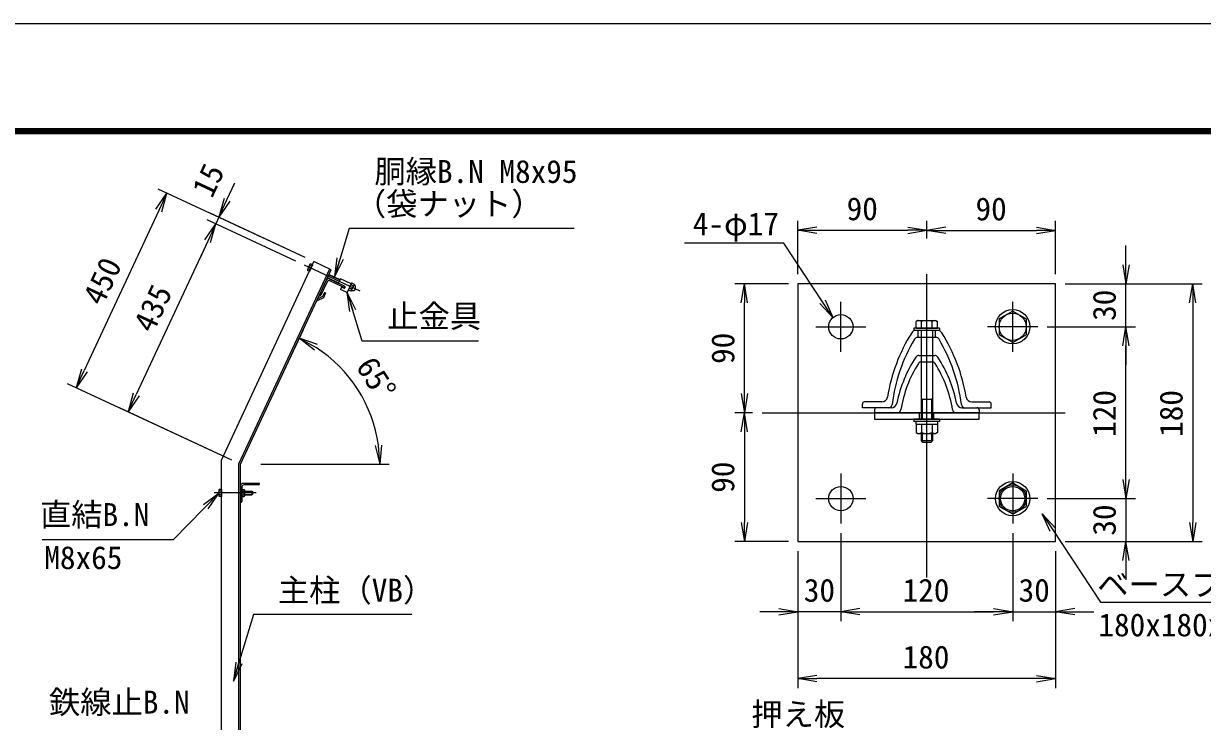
# Model space of a CAD drawing. Units: millimetres, scale not verified, with parts at other scales. Extents: x -4200 to 4200, y -2970 to 2970.
# Drawn here: x -174 to 2296, y 1508 to 2970 of the extents above; entities that cross this region are included whole.
import ezdxf
from ezdxf.enums import TextEntityAlignment as Align

# ---------------------------------------------------------------- set-up
doc = ezdxf.new("R2010")
doc.units = ezdxf.units.MM
doc.header["$LTSCALE"] = 20
doc.linetypes.add('DASHED', pattern=[7.5, 6, -1.5])
doc.linetypes.add('USER1', pattern=[50.8, 31.75, -6.35, 6.35, -6.35])
for name, color, linetype, lineweight in [('0-0_D-TTL', 7, 'Continuous', 9), ('0-1_D-STR1', 1, 'Continuous', 18), ('0-3_D-BMK', 2, 'USER1', 13), ('0-4_D-STR-DIM', 7, 'Continuous', 9), ('0-5_D-STR3', 3, 'Continuous', 13), ('0-6_D-STR-TXT', 7, 'Continuous', 9), ('0-7_0', 7, 'Continuous', 9)]:
    doc.layers.add(name, color=color, linetype=linetype, lineweight=lineweight)
doc.styles.add('ＭＳ ゴシック', font='')
doc.styles.get('ＭＳ ゴシック').set_extended_font_data('MS Gothic')

# ---------------------------------------------------------------- blocks, each defined once
blk = doc.blocks.new('_Open')
at = {"layer": '0-7_0'}
blk.add_line((-20, 3.33), (0, 0), dxfattribs=at)
blk.add_lwpolyline([(-20, -3.33), (0, 0), (-20, 0)], dxfattribs=at)
blk = doc.blocks.new('MLeader1')
at = {"layer": '0-6_D-STR-TXT'}
blk.add_line((1505.16, 2390.96), (1521.6, 2353.89), dxfattribs=at)
for points in [[(1499.6, 2387.29), (1418.72, 2510.08), (1218.16, 2510.08), (1210.96, 2510.08)], [(1494.03, 2383.62), (1521.6, 2353.89), (1499.6, 2387.29)]]:
    blk.add_lwpolyline(points, dxfattribs=at)
blk = doc.blocks.new('MLeader2')
at = {"layer": '0-6_D-STR-TXT'}
blk.add_line((1976.69, 1905.5), (1960.24, 1942.57), dxfattribs=at)
for points in [[(1987.82, 1912.84), (1960.24, 1942.57), (1982.25, 1909.17)], [(1982.25, 1909.17), (2082.17, 1757.59), (2547.99, 1757.59), (2555.19, 1757.59)]]:
    blk.add_lwpolyline(points, dxfattribs=at)

msp = doc.modelspace()

# ---------------------------------------------------------------- linework, layer by layer
at = {"layer": '0-0_D-TTL', "color": 2, "lineweight": 18}
msp.add_lwpolyline([(-4200, 2970), (4200, 2970), (4200, -2970), (-4200, -2970)], close=True, dxfattribs=at)
at = {"layer": '0-0_D-TTL'}
for points in [[(-3930, 2750), (3930, 2750), (3930, -2750), (-3930, -2750)], [(-3927.5, 2747.5), (3927.5, 2747.5), (3927.5, -2747.5), (-3927.5, -2747.5)], [(-3925, 2745), (3925, 2745), (3925, -2745), (-3925, -2745)], [(-3922.5, 2742.5), (3922.5, 2742.5), (3922.5, -2742.5), (-3922.5, -2742.5)], [(-3920, 2740), (3920, 2740), (3920, -2740), (-3920, -2740)]]:
    msp.add_lwpolyline(points, close=True, dxfattribs=at)
at = {"layer": '0-1_D-STR1'}
for p, q in [((240.32, 2055.32), (434.25, 2471.2)), ((470.5, 2454.29), (434.25, 2471.2)), ((276.82, 2047.23), (467.33, 2455.77)), ((280.32, 2046.45), (470.5, 2454.29)), ((460.15, 2432.09), (445.35, 2400.37)), ((461.81, 2428.55), (448.92, 2400.91)), ((498.51, 2419.71), (466.79, 2434.51)), ((495.43, 2417.84), (467.79, 2430.73)), ((451.91, 2397.86), (441.74, 2392.62)), ((445.54, 2400.78), (443.61, 2396.63)), ((446.26, 2399.94), (445.35, 2400.37)), ((456.08, 2406.81), (451.91, 2397.86)), ((458.8, 2405.55), (454.15, 2395.58)), ((456.08, 2406.81), (458.8, 2405.55)), ((498.09, 2418.81), (498.51, 2419.71)), ((454.15, 2395.58), (439.81, 2388.47)), ((441.74, 2392.62), (439.81, 2388.47)), ((1701.63, 2274.65), (1735.05, 2274.65)), ((1706.13, 2261.15), (1729.53, 2261.15)), ((1608.84, 2160.65), (1608.84, 2154.65)), ((1608.84, 2160.65), (1608.84, 2154.65)), ((1656.93, 2154.65), (1608.84, 2154.65)), ((1644.11, 2165.15), (1613.34, 2165.15)), ((1779.75, 2154.65), (1827.84, 2154.65)), ((1792.57, 2165.15), (1823.34, 2165.15)), ((1827.84, 2160.65), (1827.84, 2154.65)), ((240.32, 366.45), (240.32, 2055.32)), ((276.82, 201.45), (276.82, 2047.23)), ((280.32, 201.45), (280.32, 2046.45)), ((280.32, 2001.45), (280.32, 1966.45)), ((320.32, 2006.45), (285.32, 2006.45)), ((318.32, 2003.45), (287.82, 2003.45)), ((320.32, 2005.45), (320.32, 2006.45)), ((283.32, 1998.95), (283.32, 1968.45)), ((281.32, 1966.45), (280.32, 1966.45))]:
    msp.add_line(p, q, dxfattribs=at)
for centre, radius, start, end in [((464.68, 2429.97), 5, 65, 155), ((465.89, 2426.65), 4.5, 65, 155), ((447.1, 2401.76), 2, 245, 335), ((496.28, 2419.65), 2, 245, 335), ((1701.63, 2267.15), 7.5, 90, 146.67148), ((1735.05, 2267.15), 7.5, 33.32852, 90), ((1922.21, 2122.1), 271.5, 146.67148, 168.8028), ((1913.34, 2122.25), 252, 147.4916, 171.15527), ((1707.15, 2253.65), 7.5, 90, 147.4916), ((1729.53, 2253.65), 7.5, 32.5084, 90), ((1523.34, 2122.25), 252, 8.84473, 32.5084), ((1514.47, 2122.1), 271.5, 11.1972, 33.32852), ((1644.11, 2177.15), 12, 270, 348.8028), ((1792.57, 2177.15), 12, 191.1972, 270), ((1613.34, 2160.65), 4.5, 90, 180), ((1656.93, 2162.15), 7.5, 270, 351.15527), ((1779.75, 2162.15), 7.5, 188.84473, 270), ((1823.34, 2160.65), 4.5, 0, 90), ((285.32, 2001.45), 5, 90, 180), ((287.82, 1998.95), 4.5, 90, 180), ((318.32, 2005.45), 2, 270, 0), ((281.32, 1968.45), 2, 270, 0)]:
    msp.add_arc(centre, radius, start, end, dxfattribs=at)
at = {"layer": '0-3_D-BMK'}
for p, q in [((1718.34, 1809.65), (1718.34, 2499.65)), ((531.44, 2409.33), (414.31, 2463.94)), ((1538.34, 2282.15), (1538.34, 2387.15)), ((1898.34, 2282.15), (1898.34, 2387.15)), ((1485.84, 2334.65), (1590.84, 2334.65)), ((1950.84, 2334.65), (1845.84, 2334.65)), ((1373.34, 2154.65), (2063.34, 2154.65)), ((1538.34, 2027.15), (1538.34, 1922.15)), ((1898.34, 2027.15), (1898.34, 1922.15)), ((313.32, 1986.45), (225.32, 1986.45)), ((1485.84, 1974.65), (1590.84, 1974.65)), ((1950.84, 1974.65), (1845.84, 1974.65))]:
    msp.add_line(p, q, dxfattribs=at)
at = {"layer": '0-4_D-STR-DIM'}
for p, q in [((416.12, 2479.65), (108.09, 2623.28)), ((251.88, 2600.37), (268.79, 2636.62)), ((109.32, 2578.58), (-47.05, 2243.25)), ((416.12, 2479.65), (216.85, 2572.57)), ((396.19, 2472.39), (210.51, 2558.98)), ((396.19, 2472.39), (210.51, 2558.98)), ((234.98, 2564.12), (228.64, 2550.52)), ((1448.34, 2444.65), (1448.34, 2556.82)), ((1718.34, 2519.65), (1718.34, 2556.82)), ((1718.34, 2519.65), (1718.34, 2556.52)), ((1988.34, 2444.65), (1988.34, 2556.52)), ((1488.34, 2536.82), (1678.34, 2536.82)), ((1758.34, 2536.52), (1948.34, 2536.52)), ((211.73, 2514.27), (61.7, 2192.53)), ((211.73, 2514.27), (194.83, 2478.02)), ((2135.51, 2464.65), (2135.51, 2504.65)), ((1428.34, 2424.65), (1316.32, 2424.65)), ((2008.34, 2424.65), (2295.51, 2424.65)), ((2008.34, 2424.65), (2155.51, 2424.65)), ((2135.51, 2334.65), (2135.51, 2424.65)), ((1336.32, 2194.65), (1336.32, 2384.65)), ((2275.51, 2384.65), (2275.51, 1924.65)), ((303.74, 2096.68), (412.04, 2328.92)), ((1970.84, 2334.65), (2155.51, 2334.65)), ((1970.84, 2334.65), (2155.51, 2334.65)), ((2135.51, 2014.65), (2135.51, 2294.65)), ((2135.51, 2294.65), (2135.51, 2254.65)), ((262.19, 2054.91), (-82.08, 2215.45)), ((262.19, 2054.91), (26.67, 2164.73)), ((1353.34, 2154.65), (1316.17, 2154.65)), ((1353.34, 2154.65), (1316.32, 2154.65)), ((1336.17, 2114.65), (1336.17, 1924.65)), ((2135.51, 2014.65), (2135.51, 2054.65)), ((322.88, 2046.45), (591.99, 2046.45)), ((1970.84, 1974.65), (2155.51, 1974.65)), ((1970.84, 1974.65), (2155.51, 1974.65)), ((2135.51, 1974.65), (2135.51, 1884.65)), ((1538.34, 1902.15), (1538.34, 1717.48)), ((1538.34, 1902.15), (1538.34, 1717.48)), ((1898.34, 1902.15), (1898.34, 1717.48)), ((1898.34, 1902.15), (1898.34, 1717.48)), ((1428.34, 1884.65), (1316.17, 1884.65)), ((2008.34, 1884.65), (2295.51, 1884.65)), ((2008.34, 1884.65), (2155.51, 1884.65)), ((1448.34, 1864.65), (1448.34, 1577.48)), ((1448.34, 1864.65), (1448.34, 1717.48)), ((1988.34, 1864.65), (1988.34, 1577.48)), ((1988.34, 1864.65), (1988.34, 1717.48)), ((2135.51, 1844.65), (2135.51, 1804.65)), ((1408.34, 1737.48), (1368.34, 1737.48)), ((1538.34, 1737.48), (1448.34, 1737.48)), ((1578.34, 1737.48), (1858.34, 1737.48)), ((1578.34, 1737.48), (1618.34, 1737.48)), ((1858.34, 1737.48), (1818.34, 1737.48)), ((1898.34, 1737.48), (1988.34, 1737.48)), ((2028.34, 1737.48), (2068.34, 1737.48)), ((1948.34, 1597.48), (1488.34, 1597.48))]:
    msp.add_line(p, q, dxfattribs=at)
msp.add_arc((280.32, 2046.45), 291.66, 7.86394, 57.13606, dxfattribs=at)
at = {"layer": '0-5_D-STR3'}
for p, q in [((425.77, 2465.55), (420.44, 2454.13)), ((420.44, 2454.13), (420.56, 2452.75)), ((424.74, 2450.8), (420.56, 2452.75)), ((426.32, 2454.2), (422.15, 2456.15)), ((431.08, 2464.4), (424.74, 2450.8)), ((429.49, 2461), (425.32, 2462.95)), ((425.77, 2465.55), (426.91, 2466.35)), ((431.08, 2464.4), (426.91, 2466.35)), ((462.47, 2437.07), (485.35, 2426.4)), ((462.79, 2437.75), (485.67, 2427.08)), ((465.53, 2443.64), (488.42, 2432.97)), ((465.85, 2444.32), (488.73, 2433.65)), ((489.58, 2435.46), (485.14, 2425.95)), ((498.51, 2419.71), (485.14, 2425.95)), ((512.24, 2424.9), (489.58, 2435.46)), ((512.24, 2424.9), (503.79, 2406.77)), ((512.34, 2425.11), (507.12, 2413.92)), ((512.34, 2425.11), (507.12, 2413.92)), ((516.4, 2420.81), (512.32, 2422.71)), ((518.23, 2422.36), (513.01, 2411.17)), ((518.23, 2422.36), (513.01, 2411.17)), ((514.03, 2426.38), (518.11, 2424.48)), ((492.3, 2417.64), (490.19, 2413.11)), ((503.79, 2406.77), (490.19, 2413.11)), ((496.61, 2415.64), (492.3, 2417.64)), ((507.18, 2411.7), (511.26, 2409.8)), ((512.97, 2413.47), (508.9, 2415.37)), ((1699.44, 2347.85), (1695.82, 2345.76)), ((1699.44, 2347.85), (1737.24, 2347.85)), ((1737.24, 2347.85), (1740.86, 2345.76)), ((1898.34, 2367.5), (1869.84, 2351.16)), ((1869.84, 2351.16), (1869.84, 2318.14)), ((1898.34, 2367.5), (1926.84, 2351.16)), ((1926.84, 2351.16), (1926.84, 2318.14)), ((1745.34, 2327.15), (1691.34, 2327.15)), ((1695.82, 2331.95), (1695.82, 2345.76)), ((1695.82, 2331.95), (1740.86, 2331.95)), ((1740.86, 2327.15), (1695.82, 2327.15)), ((1706.34, 2327.15), (1706.34, 2141.15)), ((1707.08, 2331.95), (1707.08, 2345.76)), ((1729.6, 2331.95), (1729.6, 2345.76)), ((1730.34, 2327.15), (1730.34, 2141.15)), ((1740.86, 2331.95), (1740.86, 2345.76)), ((1745.34, 2331.95), (1745.34, 2327.15)), ((1737.67, 2312.15), (1699.01, 2312.15)), ((1898.34, 2301.8), (1869.84, 2318.14)), ((1898.34, 2301.8), (1926.84, 2318.14)), ((1624.06, 2177.15), (1587.84, 2177.15)), ((1706.34, 2184.95), (1709.34, 2181.95)), ((1730.34, 2181.95), (1706.34, 2181.95)), ((1708.59, 2181.95), (1708.59, 2141.15)), ((1730.34, 2184.95), (1727.34, 2181.95)), ((1728.09, 2181.95), (1728.09, 2141.15)), ((1812.61, 2177.15), (1848.84, 2177.15)), ((1583.34, 2165.15), (1583.34, 2172.65)), ((1638.4, 2165.15), (1583.34, 2165.15)), ((1798.28, 2165.15), (1853.34, 2165.15)), ((1853.34, 2165.15), (1853.34, 2172.65)), ((1853.34, 2165.15), (1853.34, 2172.65)), ((1745.34, 2136.35), (1691.34, 2136.35)), ((1695.82, 2130.35), (1740.86, 2130.35)), ((1707.08, 2130.35), (1707.08, 2113.03)), ((1729.6, 2130.35), (1729.6, 2113.03)), ((1745.34, 2141.15), (1745.34, 2136.35)), ((1699.59, 2110.85), (1737.09, 2110.85)), ((1706.34, 2110.85), (1706.34, 2095.55)), ((1708.59, 2110.85), (1708.59, 2093.3)), ((1728.09, 2110.85), (1728.09, 2093.3)), ((1730.34, 2110.85), (1730.34, 2095.55)), ((1706.34, 2095.55), (1709.94, 2091.95)), ((1730.34, 2095.55), (1706.34, 2095.55)), ((1726.74, 2091.95), (1709.94, 2091.95)), ((1730.34, 2095.55), (1726.74, 2091.95)), ((1898.34, 2007.5), (1869.84, 1991.16)), ((1898.34, 2007.5), (1926.84, 1991.16)), ((235.02, 1992.75), (235.72, 1993.96)), ((235.02, 1992.75), (235.02, 1980.15)), ((235.02, 1980.15), (235.72, 1978.95)), ((240.32, 1993.96), (235.72, 1993.96)), ((240.32, 1990.21), (235.72, 1990.21)), ((240.32, 1982.7), (235.72, 1982.7)), ((240.32, 1978.95), (235.72, 1978.95)), ((240.32, 1993.96), (240.32, 1978.95)), ((283.32, 1993.96), (287.92, 1993.96)), ((283.32, 1993.96), (283.32, 1978.95)), ((283.32, 1990.21), (287.92, 1990.21)), ((283.32, 1982.7), (287.92, 1982.7)), ((283.32, 1978.95), (287.92, 1978.95)), ((288.62, 1992.75), (287.92, 1993.96)), ((288.62, 1980.15), (287.92, 1978.95)), ((288.62, 1992.75), (288.62, 1980.15)), ((288.62, 1990.45), (304.12, 1990.45)), ((288.62, 1989.7), (304.87, 1989.7)), ((288.62, 1983.2), (304.87, 1983.2)), ((288.62, 1982.45), (304.12, 1982.45)), ((304.12, 1990.45), (305.32, 1989.25)), ((304.12, 1990.45), (304.12, 1982.45)), ((304.12, 1982.45), (305.32, 1983.65)), ((305.32, 1989.25), (305.32, 1983.65)), ((1869.84, 1991.16), (1869.84, 1958.14)), ((1926.84, 1991.16), (1926.84, 1958.14)), ((1898.34, 1941.8), (1869.84, 1958.14)), ((1898.34, 1941.8), (1926.84, 1958.14))]:
    msp.add_line(p, q, dxfattribs=at)
at = {"layer": '0-5_D-STR3', "linetype": 'DASHED'}
for p, q in [((1700.34, 2312.15), (1700.34, 2327.04)), ((1736.34, 2312.15), (1736.34, 2327.04)), ((1703.34, 2141.15), (1703.34, 2154.65)), ((1733.34, 2141.15), (1733.34, 2154.65))]:
    msp.add_line(p, q, dxfattribs=at)
at = {"layer": '0-5_D-STR3'}
for points in [[(1988.34, 1884.65), (1988.34, 2424.65), (1448.34, 2424.65), (1448.34, 1884.65)], [(1827.84, 2154.65), (1608.84, 2154.65), (1608.84, 2141.15), (1827.84, 2141.15)], [(1741.44, 2130.35), (1741.44, 2136.35), (1695.24, 2136.35), (1695.24, 2130.35)]]:
    msp.add_lwpolyline(points, close=True, dxfattribs=at)
for points in [[(1745.34, 2331.95), (1691.34, 2331.95), (1691.34, 2327.15)], [(1745.34, 2141.15), (1691.34, 2141.15), (1691.34, 2136.35)], [(1695.82, 2130.35), (1695.82, 2113.03), (1699.59, 2110.85)], [(1740.86, 2130.35), (1740.86, 2113.03), (1737.09, 2110.85)]]:
    msp.add_lwpolyline(points, dxfattribs=at)
for centre, radius in [((1538.34, 2334.65), 25.5), ((1898.34, 2334.65), 36), ((1898.34, 2334.65), 28.5), ((1898.34, 1974.65), 36), ((1898.34, 1974.65), 28.5), ((1538.34, 1974.65), 25.5), ((1898.34, 1974.65), 25.5)]:
    msp.add_circle(centre, radius, dxfattribs=at)
for centre, radius, start, end in [((423.84, 2453.29), 3.32, 120.61585, 189.38415), ((434.46, 2454.54), 12.42, 137.4121, 172.5879), ((428.6, 2463.49), 3.32, 120.61585, 189.38415), ((517.59, 2415.78), 8.7, 127.26063, 182.73937), ((514.57, 2423.89), 2.54, 102.21089, 207.78911), ((507.71, 2420.39), 8.7, 307.26063, 2.73937), ((515.14, 2416.93), 6.5, 252.16806, 57.83194), ((515.86, 2423.29), 2.54, 282.21089, 27.78911), ((518.87, 2422.85), 0.5, 164.83916, 237.83194), ((497.56, 2417.68), 2.25, 245, 65), ((509.45, 2412.88), 2.55, 102.42505, 207.57495), ((510.71, 2412.29), 2.55, 282.42505, 27.57495), ((513, 2410.26), 0.5, 72.16806, 138.42019), ((1701.45, 2337.54), 9.97, 55.61585, 124.38415), ((1718.34, 2310.25), 37.26, 72.4121, 107.5879), ((1735.23, 2337.54), 9.97, 55.61585, 124.38415), ((1991.34, 2130.05), 360, 147.73028, 170.85863), ((1695.82, 2316.65), 10.5, 90, 147.73028), ((1740.86, 2316.65), 10.5, 32.26972, 90), ((1445.34, 2130.05), 360, 9.14137, 32.26972), ((1991.34, 2130.05), 348, 149.15113, 173.11764), ((1699.01, 2304.65), 7.5, 90, 149.15113), ((1737.67, 2304.65), 7.5, 30.84887, 90), ((1445.34, 2130.05), 348, 6.88236, 30.84887), ((1587.84, 2172.65), 4.5, 90, 180), ((1624.06, 2189.15), 12, 270, 350.85863), ((1812.61, 2189.15), 12, 189.14137, 270), ((1848.84, 2172.65), 4.5, 0, 90), ((1638.4, 2172.65), 7.5, 270, 353.11764), ((1798.28, 2172.65), 7.5, 186.88236, 270), ((1701.45, 2121.25), 9.97, 235.61585, 304.38416), ((1718.34, 2148.54), 37.26, 252.4121, 287.5879), ((1735.23, 2121.25), 9.97, 235.61586, 304.38414), ((238.46, 1992.08), 3.32, 145.61585, 214.38415), ((247.56, 1986.45), 12.42, 162.4121, 197.5879), ((238.46, 1980.82), 3.32, 145.61585, 214.38415), ((285.18, 1992.08), 3.32, 325.61585, 34.38415), ((285.18, 1980.82), 3.32, 325.61585, 34.38415), ((276.09, 1986.45), 12.42, 342.4121, 17.5879)]:
    msp.add_arc(centre, radius, start, end, dxfattribs=at)
at = {"layer": '0-6_D-STR-TXT'}
for points in [[(979.43, 2540.93), (508.2, 2540.93), (477.87, 2440.9)], [(779.02, 2304.27), (535.2, 2304.27), (504.48, 2404.9)], [(-135.31, 1888.72), (140.23, 1888.72), (234.05, 1985.12)], [(639.09, 1731.61), (307.71, 1731.61), (266.01, 1593.95)]]:
    msp.add_lwpolyline(points, dxfattribs=at)

# ---------------------------------------------------------------- block references
at = {"layer": '0-4_D-STR-DIM', "xscale": 2, "yscale": 2}
for p, rotation in [((126.22, 2614.83), 65), ((234.98, 2564.12), 245), ((228.64, 2550.52), 65), ((228.64, 2550.52), 65), ((1448.34, 2536.82), 180), ((1718.34, 2536.52), 180), ((2135.51, 2424.65), 270), ((1336.32, 2424.65), 90), ((2275.51, 2424.65), 90), ((2135.51, 2334.65), 90), ((2135.51, 2334.65), 90), ((403.58, 2310.79), 151.06803), ((-63.96, 2206.99), 245), ((44.8, 2156.28), 245), ((1336.32, 2154.65), 270), ((1336.17, 2154.65), 90), ((571.99, 2046.45), 273.93197), ((2135.51, 1974.65), 270), ((2135.51, 1974.65), 270), ((1336.17, 1884.65), 270), ((2275.51, 1884.65), 270), ((2135.51, 1884.65), 90), ((1538.34, 1737.48), 180), ((1538.34, 1737.48), 180), ((1988.34, 1737.48), 180), ((1448.34, 1597.48), 180)]:
    msp.add_blockref('_Open', p, dxfattribs=dict(at, rotation=rotation))
for p in [(1718.34, 2536.82), (1988.34, 2536.52), (1448.34, 1737.48), (1898.34, 1737.48), (1898.34, 1737.48), (1988.34, 1597.48)]:
    msp.add_blockref('_Open', p, dxfattribs=at)
at = {"layer": '0-6_D-STR-TXT'}
for name in ['MLeader1', 'MLeader2']:
    msp.add_blockref(name, (0, 0), dxfattribs=at)
at = {"layer": '0-6_D-STR-TXT', "xscale": 2, "yscale": 2}
for p, rotation in [((477.29, 2438.99), 253.13535), ((503.89, 2406.81), 106.98059), ((235.45, 1986.56), 45.77947), ((265.43, 1592.03), 253.14944)]:
    msp.add_blockref('_Open', p, dxfattribs=dict(at, rotation=rotation))

# ---------------------------------------------------------------- texts
at = {"layer": '0-4_D-STR-DIM', "style": 'ＭＳ ゴシック'}
for s, rotation, p in [('15', 65, (233.65, 2595.95)), ('450', 65, (4.52, 2369.81)), ('435', 65, (110.38, 2312.89)), ('30', 90, (2128.76, 2347.03)), ('90', 90, (1329.57, 2256.78)), ('65°', 302.5, (508.33, 2243.94)), ('120', 90, (2128.76, 2104)), ('180', 90, (2268.76, 2104)), ('90', 90, (1329.42, 1986.78)), ('30', 90, (2128.76, 1897.03))]:
    msp.add_text(s, height=48.09, rotation=rotation, dxfattribs=at).set_placement(p, align=Align.BOTTOM_LEFT)
for s, p in [('90', (1550.46, 2543.57)), ('90', (1820.46, 2543.26)), ('30', (1460.71, 1744.23)), ('120', (1667.69, 1744.23)), ('30', (1910.71, 1744.23)), ('180', (1667.69, 1604.23))]:
    msp.add_text(s, height=48.09, dxfattribs=at).set_placement(p, align=Align.BOTTOM_LEFT)
at = {"layer": '0-6_D-STR-TXT', "style": 'ＭＳ ゴシック'}
for s, p in [('胴縁B.N M8x95', (560.9, 2621.66)), ('（袋ナット）', (520.03, 2553.77)), ('4-φ17', (1228.07, 2511.87)), ('止金具', (587.9, 2318.51)), ('直結B.N', (-139.88, 1902.7)), ('M8x65', (-130.73, 1812.51)), ('主柱（VB）', (358.63, 1744.19)), ('ベースプレート', (2075.54, 1756.49)), ('180x180x9 ', (2077.99, 1671.6)), ('鉄線止B.N', (-121.02, 1509.67)), ('押え板', (1350.6, 1484.37))]:
    msp.add_text(s, height=48.09, dxfattribs=at).set_placement(p, align=Align.BOTTOM_LEFT)

doc.saveas('drawing.dxf')
